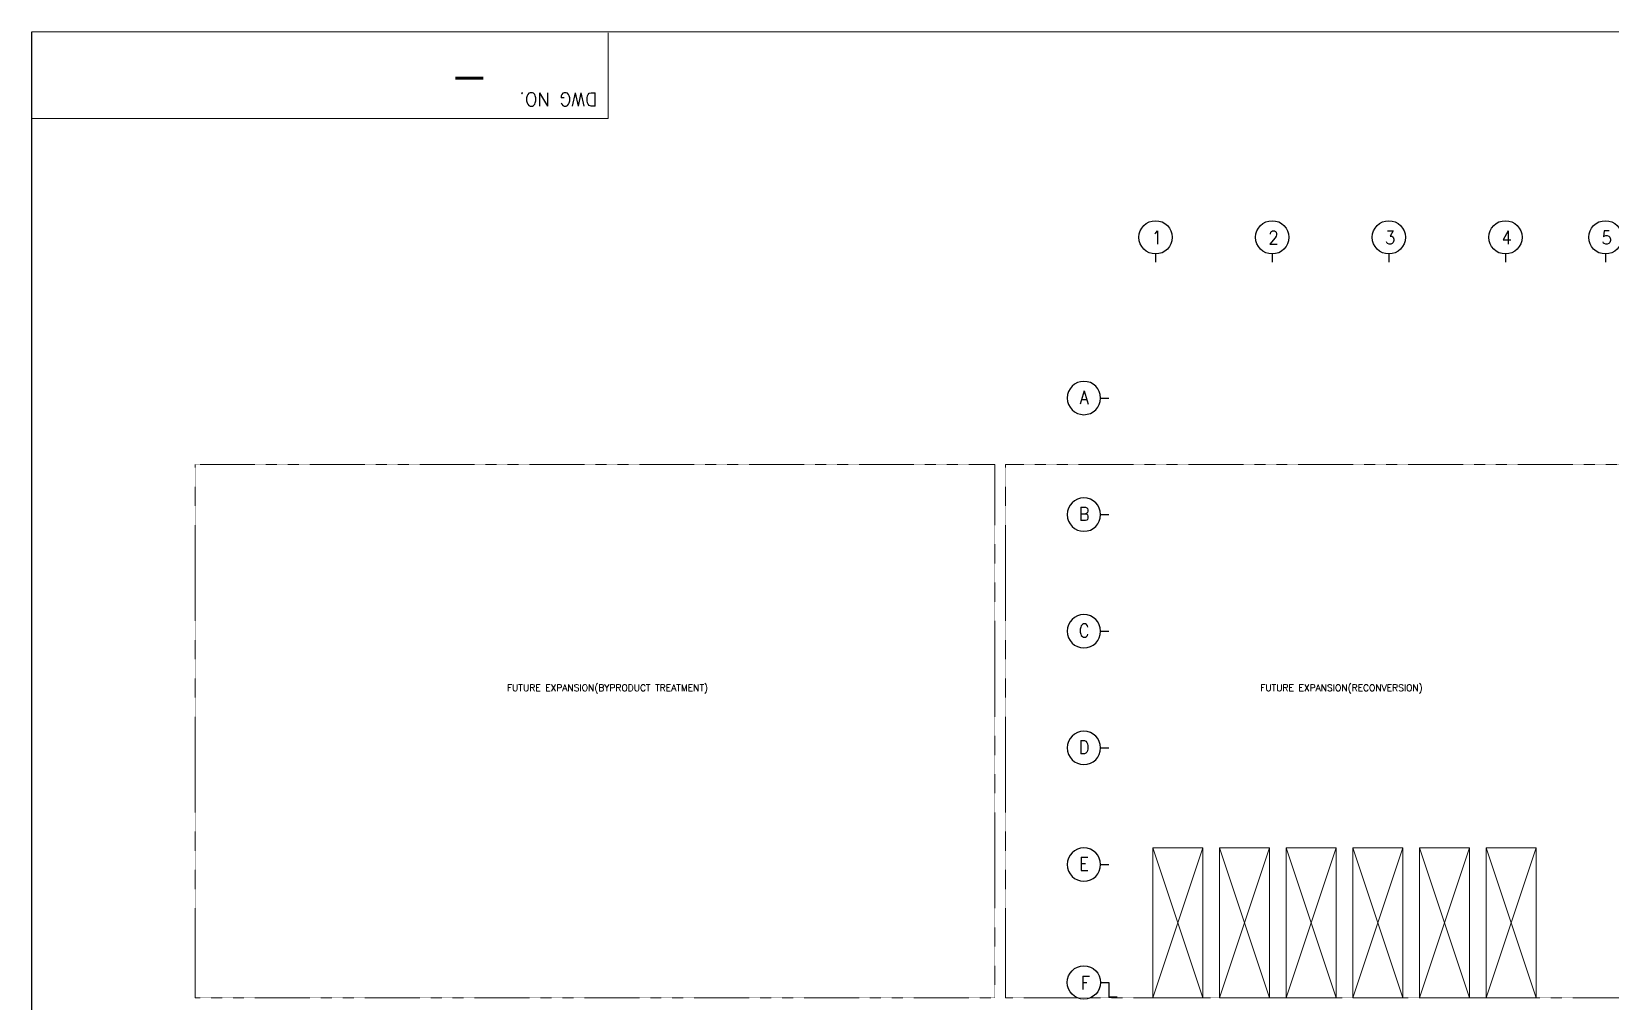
# Model space of a CAD drawing. Extents: x -59767 to 1106559, y -1290 to 1129522.
# Drawn here: x -38909 to 55858, y 266882 to 325085 of the extents above; entities that cross this region are included whole.
import ezdxf
from ezdxf.enums import TextEntityAlignment as Align

# ---------------------------------------------------------------- set-up
doc = ezdxf.new("R2010")
doc.units = 0
doc.linetypes.add('PHANTOM', pattern=[2.5, 1.25, -0.25, 0.25, -0.25, 0.25, -0.25])
doc.layers.get('0').update_dxf_attribs({"linetype": 'CONTINUOUS', "lineweight": 9})
for name, color, linetype in [('1', 2, 'CONTINUOUS'), ('15', 1, 'CONTINUOUS'), ('7', 7, 'CONTINUOUS'), ('DIM', 7, 'CONTINUOUS')]:
    doc.layers.add(name, color=color, linetype=linetype)
for name, color, linetype, lineweight in [('TEXT', 3, 'CONTINUOUS', 9), ('가는선', 1, 'CONTINUOUS', 9), ('가상선', 252, 'PHANTOM', 9), ('외형선', 3, 'CONTINUOUS', 9)]:
    doc.layers.add(name, color=color, linetype=linetype, lineweight=lineweight)
doc.styles.add('ROMANS', font='romans.shx', dxfattribs={"bigfont": 'whgtxt.shx'})
doc.styles.get("Standard").update_dxf_attribs({"font": 'romans.shx', "bigfont": 'whtgtxt.shx'})

# ---------------------------------------------------------------- blocks, each defined once
blk = doc.blocks.new('BUBBLE')
blk.add_line((0, -600), (0, -900))
blk.add_circle((0, 0), 600)

msp = doc.modelspace()

# ---------------------------------------------------------------- linework, layer by layer
at = {"linetype": 'Continuous'}
for p in [(-4302, 325004.7), (-38908.5, 319869.8)]:
    msp.add_line(p, (-4302, 319869.8), dxfattribs=at)
at = {"layer": '15'}
for p, q in [((178091.5, 325085.2), (-38908.5, 325054.1)), ((-38908.5, 325054.1), (-38908.5, 174282))]:
    msp.add_line(p, q, dxfattribs=at)
at = {"layer": 'DIM', "linetype": 'Continuous'}
for p in [(25757.7, 268019.9), (26257.7, 267144.9)]:
    msp.add_line(p, (25757.7, 267144.9), dxfattribs=at)
at = {"layer": '가는선', "lineweight": 9}
for p, q in [((28397.6, 276094.9), (31397.6, 276094.9)), ((32397.6, 276094.9), (35397.6, 276094.9)), ((36397.6, 276094.9), (39397.6, 276094.9)), ((40397.6, 276094.9), (43397.6, 276094.9)), ((44397.6, 276094.9), (47397.6, 276094.9)), ((48397.6, 276094.9), (51397.6, 276094.9)), ((28397.6, 267094.9), (31397.6, 267094.9)), ((32397.6, 267094.9), (35397.6, 267094.9)), ((36397.6, 267094.9), (39397.6, 267094.9)), ((40397.6, 267094.9), (43397.6, 267094.9)), ((44397.6, 267094.9), (47397.6, 267094.9)), ((48397.6, 267094.9), (51397.6, 267094.9))]:
    msp.add_line(p, q, dxfattribs=at)
at = {"layer": '가는선'}
for p, q in [((28397.6, 267094.9), (28397.6, 276094.9)), ((31397.6, 276094.9), (28397.6, 267094.9)), ((28397.6, 276094.9), (31397.6, 267094.9)), ((31397.6, 267094.9), (31397.6, 276094.9)), ((32397.6, 267094.9), (32397.6, 276094.9)), ((35397.6, 276094.9), (32397.6, 267094.9)), ((32397.6, 276094.9), (35397.6, 267094.9)), ((35397.6, 267094.9), (35397.6, 276094.9)), ((36397.6, 267094.9), (36397.6, 276094.9)), ((39397.6, 276094.9), (36397.6, 267094.9)), ((36397.6, 276094.9), (39397.6, 267094.9)), ((39397.6, 267094.9), (39397.6, 276094.9)), ((40397.6, 267094.9), (40397.6, 276094.9)), ((43397.6, 276094.9), (40397.6, 267094.9)), ((40397.6, 276094.9), (43397.6, 267094.9)), ((43397.6, 267094.9), (43397.6, 276094.9)), ((44397.6, 267094.9), (44397.6, 276094.9)), ((47397.6, 276094.9), (44397.6, 267094.9)), ((44397.6, 276094.9), (47397.6, 267094.9)), ((47397.6, 267094.9), (47397.6, 276094.9)), ((48397.6, 267094.9), (48397.6, 276094.9)), ((51397.6, 276094.9), (48397.6, 267094.9)), ((48397.6, 276094.9), (51397.6, 267094.9)), ((51397.6, 267094.9), (51397.6, 276094.9))]:
    msp.add_line(p, q, dxfattribs=at)
at = {"layer": '가상선', "lineweight": 9}
for points in [[(-29091.8, 299094.9), (18908.2, 299094.9), (18908.2, 267094.9), (-29091.8, 267094.9)], [(19558.2, 299094.9), (61558.2, 299094.9), (61558.2, 267094.9), (19558.2, 267094.9)]]:
    msp.add_lwpolyline(points, close=True, dxfattribs=at)

# ---------------------------------------------------------------- block references
at = {"layer": '7', "color": 7, "xscale": 1.666666666627862, "yscale": 1.666666666627862, "zscale": 1.666666666627862}
for p in [(28557.7, 312737.6), (35557.7, 312737.6), (42558.2, 312737.6), (49558.2, 312737.6), (55558.2, 312737.6)]:
    msp.add_blockref('BUBBLE', p, dxfattribs=at)
at = {"layer": '7', "color": 7, "yscale": 1.666666666627862, "zscale": 1.666666666627862}
for p, xscale, rotation in [((24257.7, 303094.9), -1.666666666627862, 89.99999999999991), ((24257.7, 296094.9), -1.666666666627862, 89.99999999999991), ((24257.7, 289094.9), -1.666666666627862, 89.99999999999991), ((24257.7, 282094.8), -1.666666666627862, 89.9999999999999), ((24257.7, 275094.9), -1.666666666627862, 89.99999999999993), ((24257.7, 268019.9), 1.666666666627862, 90)]:
    msp.add_blockref('BUBBLE', p, dxfattribs=dict(at, xscale=xscale, rotation=rotation))

# ---------------------------------------------------------------- texts
at = {"layer": '1', "linetype": 'Continuous', "style": 'ROMANS'}
msp.add_text('DWG NO.', height=805.31, rotation=179.999979, dxfattribs=at).set_placement((-4948, 321418.7))
at = {"layer": 'TEXT', "color": 7, "style": 'ROMANS', "width": 0.9}
for s, p in [('1', (28637.2, 312720.1)), ('2', (35637.2, 312720.1)), ('3', (42637.7, 312720.1)), ('4', (49637.7, 312720.1)), ('5', (55637.7, 312720.1)), ('A', (24269.4, 303134.2)), ('B', (24269.4, 296134.2)), ('C', (24269.4, 289134.2)), ('D', (24269.4, 282134.2)), ('E', (24269.4, 275134.2)), ('F', (24337.2, 268002.3))]:
    msp.add_text(s, height=800, dxfattribs=at).set_placement(p, align=Align.MIDDLE)
at = {"layer": 'TEXT', "lineweight": 9}
for s, p in [('FUTURE EXPANSION(BYPRODUCT TREATMENT)', (-10375.2, 285384.3)), ('FUTURE EXPANSION(RECONVERSION)', (34837.4, 285384.3))]:
    msp.add_text(s, height=400, dxfattribs=at).set_placement(p, align=Align.BOTTOM_LEFT)
at = {"layer": '외형선', "insert": (-11436.4, 321068.8), "char_height": 2143.78, "attachment_point": 1, "rotation": 180, "style": 'ROMANS'}
msp.add_mtext_dynamic_manual_height_columns('{\\C2;-}', width=364.69, gutter_width=20, heights=[-2143.8], dxfattribs=at)

doc.saveas('drawing.dxf')
